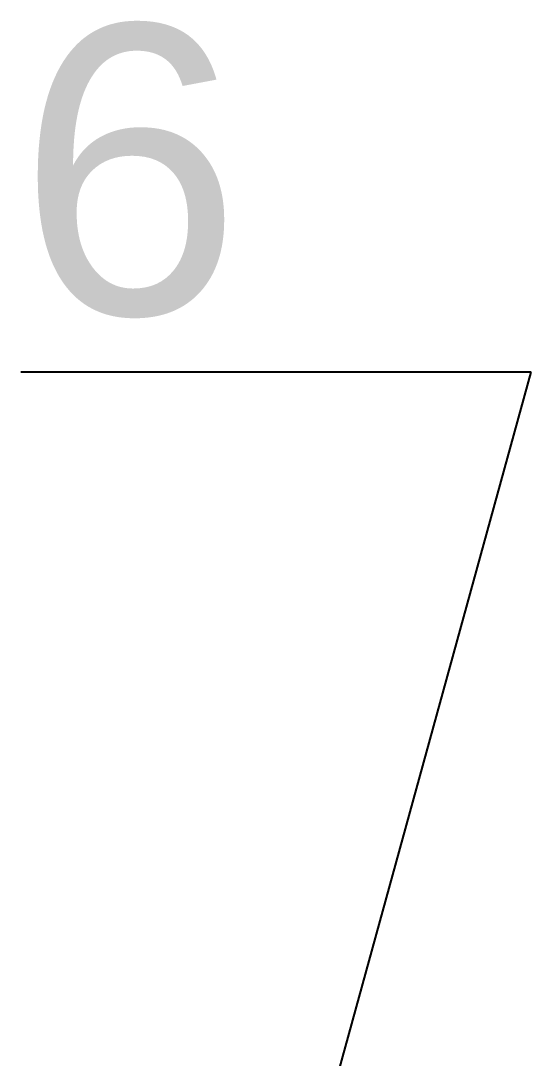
# Model space of a CAD drawing. Header units: millimetres. Extents: x 3520 to 8864, y 403 to 1747.
# Drawn here: x 5632.885 to 5635.002, y 854.907 to 859.213 of the extents above; entities that cross this region are included whole.
import ezdxf
from ezdxf import colors
from ezdxf.entities.mleader import LeaderData, LeaderLine
from ezdxf.math import Vec2, Vec3

# ---------------------------------------------------------------- set-up
doc = ezdxf.new("R2010")
doc.units = ezdxf.units.MM
doc.layers.add('Ссылки', color=6, linetype='Continuous')
doc.styles.get("Standard").update_dxf_attribs({"font": 'arial.ttf'})

# ---------------------------------------------------------------- blocks, each defined once
blk = doc.blocks.new('_None')

msp = doc.modelspace()

# ---------------------------------------------------------------- leaders
at = {"layer": 'Ссылки'}
ml = msp.add_multileader_mtext('Standard', dxfattribs=at)
ml.set_content('6', color=256)
ml.set_leader_properties()
ml.set_arrow_properties(name='NONE')
ml.build(insert=Vec2(0, 0))
ml.multileader.update_dxf_attribs({"text_right_attachment_type": 6, "dogleg_length": 0, "arrow_head_size": 1.2, "scale": 0.5})
ctx = ml.context
ctx.base_point, ctx.scale, ctx.char_height, ctx.arrow_head_size, ctx.landing_gap_size, ctx.plane_origin = Vec3(5631.8101, 858.585, 1518.358), 0.5, 1.2, 1.2, 1.2, Vec3(5673.8911, 853.9907, 1518.358)
ctx.right_attachment, ctx.text_align_type = 6, 2
notes = []
notes.append((ctx, [(0, (1, 1, 0), (5635.0024, 857.7552, 1518.358), (-1, 0), 0, [(0, [(5634.1775, 854.7577, 1518.358)], 0, [])])]))
ctx.mtext.insert, ctx.mtext.alignment, ctx.mtext.flow_direction = Vec3(5633.8024, 859.1952, 1518.358), 3, 5
for ctx, leaders in notes:
    for number, flags, end, landing, length, lines in leaders:
        leader = LeaderData()
        leader.index, (leader.has_last_leader_line, leader.has_dogleg_vector, leader.attachment_direction) = number, flags
        leader.last_leader_point, leader.dogleg_vector, leader.dogleg_length = Vec3(end), Vec3(landing), length
        for number, points, colour, breaks in lines:
            line = LeaderLine()
            line.index, line.vertices, line.color, line.breaks = number, Vec3.list(points), colors.encode_raw_color(colour), breaks
            leader.lines.append(line)
        ctx.leaders.append(leader)

doc.saveas('drawing.dxf')
